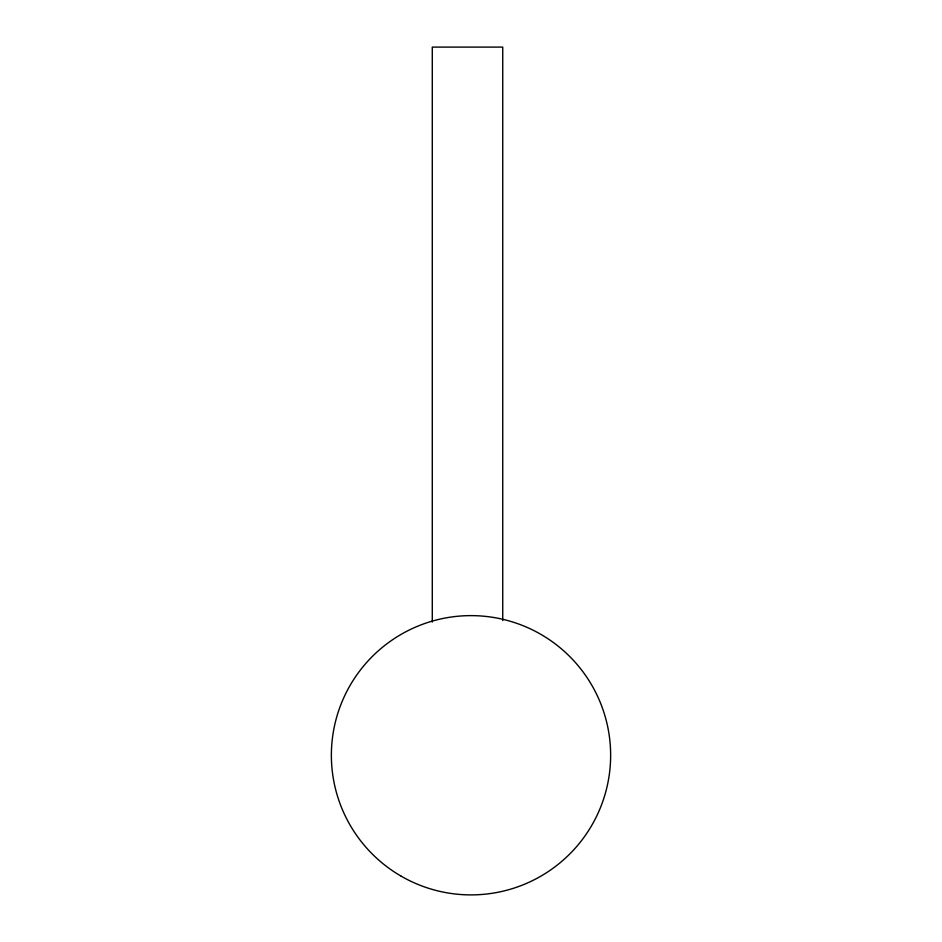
<?xml version="1.0" encoding="UTF-8"?>
<svg xmlns="http://www.w3.org/2000/svg" width="942" height="942" viewBox="0 0 942 942"><rect width="100%" height="100%" fill="white"/><g stroke="black" fill="none" stroke-linecap="round" stroke-linejoin="round"><path stroke-width="1.41" d="M502.734 620.578L502.734 47.1L432.284 47.1L432.284 622.05M401.186 876.19A139.64 139.64 0 0 0 610.64 755.26A139.64 139.64 0 0 0 401.186 634.331A139.64 139.64 0 0 0 401.186 876.19"/></g></svg>
